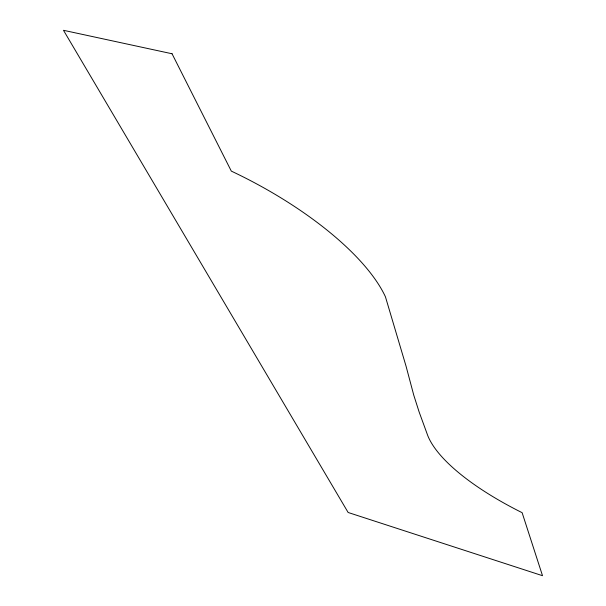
<?xml version="1.0" encoding="UTF-8"?>
<svg xmlns="http://www.w3.org/2000/svg" width="606" height="606" viewBox="0 0 606 606"><rect width="100%" height="100%" fill="white"/><g stroke="black" fill="none" stroke-linecap="round" stroke-linejoin="round"><path stroke-width="0.91" d="M172.043 53.76L63.486 30.3L348.139 512.487L542.514 575.7L522.122 512.676A171.074 57.714 20.9 0 1 426.972 433.442L419.125 411.959L413.784 395.241L406.028 366.1L385.446 296.834A196.806 74.053 27.1 0 0 231.31 171.112L172.043 53.76"/></g></svg>
